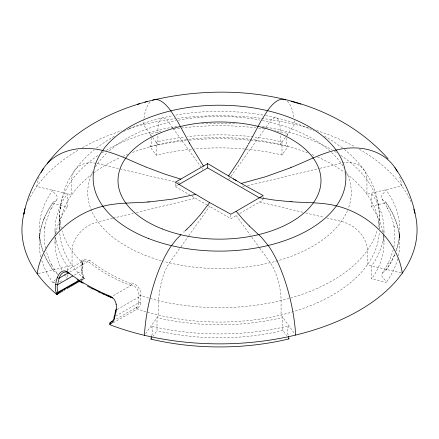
<?xml version="1.0" encoding="UTF-8"?>
<svg xmlns="http://www.w3.org/2000/svg" width="439" height="439" viewBox="0 0 439 439"><rect width="100%" height="100%" fill="white"/><g stroke="black" fill="none" stroke-linecap="round" stroke-linejoin="round"><path stroke-width="0.33" stroke-dasharray="2.19 1.65" d="M55.034 243.08L55.034 236.599M379.28 228.582C380.223 212.07 378.385 195.009 370.395 180.27C363.75 167.78 354.114 157.069 343.029 148.355M383.966 233.455L383.966 229.564M59.726 228.357C58.628 210.506 61.147 191.947 70.745 176.527C76.748 166.321 84.864 157.453 94.001 149.962M191.355 149.276A164.466 94.956 0 0 0 156.202 155.192L150.006 146.763L150.182 145.814L151.455 145.029L151.812 144.074L151.812 141.424L151.126 138.307M39.274 239.398L40.525 229.948L43.648 219.505M399.726 233.252L398.475 242.696L395.731 252.14M54.935 282.513L53.103 282.952L53.52 281.662L55.78 279.297M40.827 256.897A180.325 104.109 0 0 1 52.702 203.273C53.174 200.711 57.728 201.111 57.224 197.835C57.509 194.384 53.273 193.264 52.702 190.257A180.325 104.109 0 0 0 43.291 251.92M60.077 209.085L60.341 206.988M393.832 247.113L394.749 241L394.935 236.028L394.041 226.101L394.249 227.413L393.168 222.474L391.67 217.574L387.434 207.927L387.961 208.86L381.436 197.984L381.436 196.573L382.089 194.768L385.19 191.377L385.93 189.741A180.325 104.109 0 0 1 396.137 250.768M287.589 135.936L288.022 133.516A180.325 104.109 0 0 0 274.732 130.712M286.919 138.076L286.244 141.199L286.244 143.844L286.596 144.804L287.847 145.583L288.022 146.533L281.997 155A164.466 94.956 0 0 0 194.033 149.024M393.317 249.588L390.008 259.35L387.73 264.152L388.263 263.219L381.826 274.117L381.826 275.527L382.484 277.327L385.59 280.708L386.298 282.392L371.63 278.913L371.63 265.897A164.466 94.956 0 0 0 371.301 193.27L371.262 206.237A164.466 94.956 0 0 1 382.901 232.05M151.735 335.67L152.668 332.125L152.816 329.338L152.547 328.07L151.268 327.22L150.978 326.117A180.325 104.109 0 0 0 288.906 325.903L288.697 326.989L287.402 327.845L287.128 329.113L287.282 331.895L288.396 335.967M382.484 272.63L385.59 270.72L386.298 269.376A180.325 104.109 0 0 0 394.957 253.835M44.504 217.393L48.312 209.666L52.894 202.483M386.106 270.166L390.688 262.983L394.496 255.251M43.494 219.884L44.657 217.02M394.343 255.624L395.506 252.765M56.516 200.019L50.737 209.425L51.27 208.492L48.992 213.294L45.683 223.061L44.652 228L44.86 226.689L44.065 236.621L44.301 241.587L45.426 248.32M179.48 248.759L169.432 262.873A28.036 8.698 -76.7 0 0 158.781 300.737L158.781 315.153L145.66 333.591M180.912 246.74L188.446 236.155M188.803 235.65L209.612 206.407M228.834 179.392L229.937 177.844M231.035 176.297L265.529 127.815M265.897 127.299L269.568 122.141A28.036 8.698 -76.7 0 1 280.219 130.059L280.219 132.765M285.383 137.22L280.219 144.48L280.219 135.47M286.513 135.635L294.569 124.314A71.7 22.246 -76.7 0 0 294.19 119.869M152.86 336.488L157.003 330.666L157.003 317.649A164.466 94.956 0 0 0 282.798 317.457L282.881 330.452L286.7 335.731M96.432 147.998L106.886 140.628L114.985 135.86M136.77 308.606L137.451 308.211A1.454 1.021 60 0 0 135.975 307.673L115.194 319.669M175.315 183.486L175.315 186.602L177.559 185.307M66.838 270.408L83.8 260.607L82.499 262.385L82.664 262.034L82.329 270.067L82.993 274.759L84.425 278.743M69.516 272.175L88.184 261.397A1.608 1.081 -50.2 0 0 89.435 260.009A157.985 91.213 0 0 0 131.705 283.967A1.608 0.73 -68.9 0 1 130.855 285.591L112.554 296.155M74.306 275.105L81.884 270.726A1.52 0.878 0 0 0 82.115 269.656L82.115 263.96A10.86 4.527 71.1 0 1 82.203 262.599A159.796 92.256 0 0 1 61.932 230.744M80.244 279.687L83.86 277.733L84.321 278.875M80.375 280.011L83.531 278.194L83.394 277.865M81.182 280.373L84.019 278.732A159.796 92.256 0 0 1 59.753 232.061M81.467 280.548L84.398 278.858M207.268 205.051L230.821 218.649L237.345 214.88M239.689 213.53L263.197 199.959L262.006 199.273M117.218 309.49L138.576 297.159A1.542 0.889 0 0 1 140.425 297.011A10.81 7.661 44.7 0 0 140.293 295.524A159.796 92.256 0 0 0 377.403 229.564M115.748 316.031L138.576 302.855A1.542 0.889 0 0 1 140.425 302.707L140.425 297.011M135.761 307.794L135.975 307.673A9.598 6.87 43.6 0 0 138.664 302.883M113.333 322.736L137.27 308.919A159.796 92.256 0 0 0 379.269 231.523M128.846 129.071C142.812 122.909 157.557 118.601 172.543 115.753M123.578 131.459L130.136 128.484M150.006 146.763L150.094 146.741A180.325 104.109 0 0 1 186.855 140.442M112.56 218.293L97.913 221.827A28.036 21.121 -35.9 0 0 72.045 250.954L72.045 265.37L38.204 273.53M113.169 218.145L133.308 213.294M136.359 212.558L195.542 198.285M242.471 186.97L244.342 186.52M247.464 185.768L319.241 168.461M319.861 168.307L341.087 163.193A28.036 21.121 -35.9 0 1 366.955 179.847L366.955 194.263L401.789 185.862A71.7 54.024 -35.9 0 0 399.649 177.005M59.506 281.41L62.25 280.746M371.301 206.286L385.93 202.758A180.325 104.109 0 0 1 398.436 255.723M282.881 330.452L282.798 330.474A164.466 94.956 0 0 1 157.003 330.666M175.704 115.144C201.978 110.518 228.982 110.09 255.388 113.877M261.792 114.897L262.462 114.996L254.829 113.794M265.628 115.594C282.266 118.684 298.608 123.617 313.962 130.778M174.426 181.817L97.623 163.604A28.036 21.171 35.4 0 0 71.689 180.341L71.689 194.757L36.766 186.476A71.7 54.156 35.4 0 1 39.12 177.043M177.68 182.591L180.281 183.206M259.619 202.022L303.053 212.322M305.61 212.931L324.13 217.327M326.687 217.931L341.377 221.415A28.036 21.171 35.4 0 1 367.311 250.455L367.311 264.871L401.235 272.921M52.702 203.273L67.37 206.753A164.466 94.956 0 0 0 55.78 233.778M324.575 136.167L331.522 140.25L342.546 147.965M175.315 186.602L189.763 194.949M192.073 196.282L206.681 204.717M382.089 199.471L385.48 201.622L388.91 206.676L392.949 213.969L397.026 224.296L399.331 235.134M57.564 274.666L56.911 273.179L53.52 271.028L51.643 268.361L47.297 261.128L43.878 253.731M172.703 127.815L168.724 122.311A28.036 8.824 76.4 0 0 157.919 130.268L157.919 132.973M173.065 128.32L200.936 166.847M202.022 168.346L202.747 169.35M236.177 215.56L250.384 235.205M251.805 237.17L259.262 247.481M259.619 247.969L270.276 262.703A28.036 8.824 76.4 0 1 281.081 300.528L281.081 314.944L294.388 333.338M152.3 136.913L143.366 124.572A71.7 22.565 76.4 0 1 143.751 120.121M152.679 137.445L157.919 144.683L157.919 134.773M287.847 337.317L288.231 337.843M53.103 282.952L53.07 282.903A180.325 104.109 0 0 1 41.645 260.003M56.911 273.179L51.039 263.79L51.566 264.722L49.245 259.926L46.018 250.784M385.7 201.918L385.897 202.708M53.3 270.726L53.103 269.936A180.325 104.109 0 0 1 44.262 254.373M43.263 252.107L40.651 243.299L39.307 233.806M150.445 136.167L150.094 133.725A180.325 104.109 0 0 1 162.682 131.009M59.704 215.67L59.742 231.139M383.966 236.045L383.966 242.58M281.997 155L281.997 141.984A164.466 94.956 0 0 0 187.343 136.694M263.197 196.826L263.197 198.708M230.821 214.841L230.821 218.649M156.119 155.214L156.202 142.176A164.466 94.956 0 0 1 184.682 137.012M138.576 302.855L138.576 297.159A9.433 6.739 43.8 0 0 138.455 295.87A1.536 0.774 -9.4 0 1 140.299 295.524M81.956 263.855A9.482 3.863 71.6 0 0 81.895 265.041L81.884 270.726M67.738 270.479L67.699 266.358A164.466 94.956 0 0 1 55.572 237.51M67.738 274.545L67.738 277.799M67.37 206.753L67.37 193.736A164.466 94.956 0 0 0 55.204 234.13M55.034 230.063L55.034 235.946M346.212 171.644A131.76 76.073 0 0 1 348.39 208.305M347.469 210.632A131.76 76.073 0 0 1 163.747 261.435M161.256 260.744A131.76 76.073 0 0 1 92.865 171.501M95.4 166.952A131.76 76.073 0 0 1 106.957 152.953M109.256 150.846A131.76 76.073 0 0 1 175.809 120.741M178.421 120.231A131.76 76.073 0 0 1 259.85 120.094M262.467 120.593A131.76 76.073 0 0 1 329.793 150.89M331.643 152.574A131.76 76.073 0 0 1 344.368 168.225M59.704 230.085A159.796 92.256 0 0 1 120.204 157.53M122.684 156.421A159.796 92.256 0 0 1 127.595 154.341M132.49 152.432A159.796 92.256 0 0 1 307.58 152.838M311.849 154.523A159.796 92.256 0 0 1 314.944 155.823M317.441 156.921A159.796 92.256 0 0 1 344.439 172.297M346.503 173.822A159.796 92.256 0 0 1 379.285 228.889M340.708 155.28A159.796 92.256 0 0 1 378.034 226.958M61.235 228.143A159.796 92.256 0 0 1 98.775 154.956M102.128 152.794A159.796 92.256 0 0 1 103.845 151.735M106.178 150.352A159.796 92.256 0 0 1 177.021 126.459M201.896 123.705A159.796 92.256 0 0 1 236.835 123.688M262.423 126.531A159.796 92.256 0 0 1 332.164 149.973M334.513 151.351A159.796 92.256 0 0 1 336.806 152.756M82.192 262.588A1.52 1.037 6.5 0 1 81.945 263.844M80.891 261.315A10.915 6.64 50.4 0 1 89.353 260.892M383.428 235.139A164.466 94.956 0 0 1 371.63 278.913M67.699 279.374A164.466 94.956 0 0 1 63.836 273.481M61.921 270.023A164.466 94.956 0 0 1 55.341 236.989M397.679 258.834A180.325 104.109 0 0 1 386.298 282.392M189.505 140.173A180.325 104.109 0 0 1 288.022 146.533M173.701 129.121A180.325 104.109 0 0 1 255.838 127.842M258.478 128.166A180.325 104.109 0 0 1 265.677 129.176M28.628 200.409A197.55 114.052 0 0 1 78.828 149.737M82.312 147.745A197.55 114.052 0 0 1 121.504 130.784M129.302 128.342A197.55 114.052 0 0 1 174.788 118.722M177.422 118.376A197.55 114.052 0 0 1 310.642 128.627M316.492 130.454A197.55 114.052 0 0 1 355.266 146.961M359.36 149.265A197.55 114.052 0 0 1 410.959 201.71M143.981 118.278A71.7 22.565 76.4 0 1 150.736 101.409M287.298 101.179A71.7 22.246 -76.7 0 1 293.96 118.025M131.7 282.886A10.931 8.824 64.9 0 1 140.919 295.683M130.877 284.521A9.735 7.886 63.4 0 1 138.971 296.012M130.86 285.586A159.505 92.091 0 0 1 88.19 261.392M80.76 262.703A9.713 5.85 50.7 0 1 88.135 262.143M82.115 263.96A1.52 0.878 0 0 1 81.884 265.035M83.136 278.052A9.625 4.363 71 0 1 81.643 270.495M140.524 302.74A10.959 7.776 44.6 0 1 137.423 308.173M136.008 307.739A1.509 0.285 57.7 0 1 136.759 308.447M83.608 278.052A10.98 5.065 70.4 0 1 81.852 269.409M83.41 278.271A1.504 0.423 31.2 0 1 83.75 278.518M399.523 236.978L399.243 234.431L399.693 238.843L399.523 236.978"/><path stroke-width="0.66" d="M288.555 336.477L288.906 338.919A180.325 104.109 0 0 1 150.978 339.133L151.411 336.708M116.099 308.996L115.852 310.093M114.392 316.091L114.228 316.909A1.202 0.494 11.3 0 0 114.453 317.726C116.878 310.817 118.486 300.111 110.348 296.237A188.501 108.828 0 0 1 67.518 271.889C60.11 267.472 55.934 278.765 55.802 284.362A1.207 0.499 11.2 0 0 57.635 284.73C58.617 279.978 59.627 271.889 66.053 271.911M23.876 213.914C27.015 197.468 34.187 181.971 43.648 168.225M23.832 214.045L24.985 208.514M114.48 315.679L114.755 314.445M114.947 313.622L115.248 312.381M115.353 311.97L115.682 310.724M248.853 143.531L249.028 143.207M249.336 142.653L260.909 121.137L267.51 110.688A71.7 22.246 -76.7 0 1 285.432 99.949M248.781 143.657L248.441 144.277M247.953 145.161L238.443 161.245L228.467 176.088M150.978 339.133L151.356 338.601M236.094 211.335L230.821 214.205L209.612 202.577L200.113 215.033L191.245 224.933M47.407 163.292C70.245 133.604 104.339 114.316 139.783 103.659M190.998 225.185L190.559 225.624M190.46 225.723L189.983 226.195M189.593 226.579L186.981 229.114M186.888 229.202L185.17 230.837M184.182 231.765L183.881 232.044M180.939 234.75L176.149 239.678L171.49 245.631A71.7 22.246 -76.7 0 0 144.431 335.314M57.279 294.514L58.25 292.906A2.875 1.004 -60 0 0 58.316 292.747L78.8 280.922M110.31 322.495C109.437 322.599 108.532 325.458 110.623 323.867A11.968 8.978 66.3 0 0 114.694 317.847M249.385 226.047L242.613 218.957L236.177 211.291L263.197 195.574L241.225 183.453L207.702 163.61L175.315 182.234L209.612 202.577M178.684 184.66L207.691 167.912L259.636 197.901M67.705 273.217L59.199 278.134A1.213 0.406 15.3 0 1 57.388 277.657M57.635 284.73L72.792 275.977M57.021 294.596L56.477 293.071L78.669 280.598M61.301 291.847L56.757 294.47A197.55 114.052 0 0 1 24.644 211.038M61.872 291.523L63.007 290.865M64.143 290.212L65.279 289.553M66.98 288.571L68.116 287.913M68.687 287.589L70.388 286.601M70.959 286.277L76.638 282.996M77.204 282.667L78.91 281.684M110.447 322.407L112.263 321.364M291.326 167.369L291.732 167.199M291.946 167.111C306.581 161.267 320.635 153.606 336.087 150.05A71.7 54.024 -35.9 0 1 397.46 171.923M290.634 167.654L290.953 167.522M290.58 167.676L289.186 168.247M288.944 168.346L265.502 176.774L241.225 183.453M144.859 102.177C227.182 80.2 328.833 92.294 388.109 158.803M137.259 104.4L147.147 101.502M195.542 194.455L172.417 199.136L150.056 201.836M149.814 201.852L149.342 201.891M148.42 201.956L149.222 201.896M148.366 201.956L148.047 201.978M147.169 202.039L147.987 201.984M147.054 202.05C132.331 203.186 117.323 202.544 102.913 206.27A71.7 54.024 -35.9 0 0 37.211 273.771M291.639 201.77L292.006 201.797M291.469 201.759L290.953 201.726M292.122 201.803C306.877 202.895 321.919 202.198 336.367 205.88A71.7 54.156 35.4 0 1 402.234 273.157M290.925 201.726L289.356 201.616M289.114 201.6L273.963 200.03L259.619 197.753M66.322 271.955L67.348 272.301M180.934 179.167L165.037 174.201L148.223 167.907M300.847 104.125L290.964 101.261M147.027 167.418L147.471 167.599M146.994 167.402C132.282 161.601 118.157 153.952 102.633 150.44A71.7 54.156 35.4 0 0 41.107 172.522M110.458 297.225L98.528 291.908M111.303 297.302L110.891 297.121A1.081 0.51 -67.7 0 1 110.348 296.237M111.511 297.401L112.203 297.812M67.507 272.383L67.82 272.564M87.377 286.052L92.854 289.043M207.691 163.599L207.691 167.912M77.066 279.709L82.115 282.941M112.302 297.878L112.582 298.081M68.199 272.833L68.275 272.888A187.563 108.29 0 0 0 69.307 273.695M249.27 225.937L261.496 237.4L268.191 245.472A71.7 22.565 76.4 0 1 295.634 335.061M288.61 338.37L288.994 338.897M394.924 167.632C404.544 181.367 411.727 196.913 415.058 213.387M203.471 166.156L189.73 143.63M152.629 100.169A71.7 22.565 76.4 0 1 170.809 110.847L177.504 121.279L189.368 142.977M189.319 142.889L189.632 143.454M58.305 292.753L58.189 292.418M116.055 304.029L116.121 304.403M413.774 209.123A197.55 114.052 0 0 1 328.191 325.058A197.55 114.052 0 0 1 109.915 324.712M233.504 178.997A21.862 12.621 0 0 1 236.292 180.61M68.275 272.888A1.081 0.713 -51.8 0 1 67.518 271.889M110.623 323.867A1.295 0.851 60 0 1 110.683 322.275M114.436 317.013A10.547 8.05 66.6 0 1 110.699 322.314M110.266 296.863A187.563 108.29 0 0 1 106.545 295.282M104.098 294.196A187.563 108.29 0 0 1 102.885 293.647M99.302 291.962A187.563 108.29 0 0 1 92.124 288.319M83.223 283.237A187.563 108.29 0 0 1 79.212 280.708M58.041 292.495A10.531 7.233 77.3 0 1 57.471 284.626M116.044 311.01A1.202 0.406 15.4 0 1 115.72 310.324M56.313 293.153A11.957 8.204 75.6 0 1 55.627 284.252M148.239 238.399A126.344 72.945 0 0 0 345.488 183.672A126.344 72.945 0 0 0 164.773 112.411A126.344 72.945 0 0 0 148.239 238.399M162.26 228.938A101.486 58.59 0 0 0 320.695 184.978A101.486 58.59 0 0 0 175.54 127.744A101.486 58.59 0 0 0 162.26 228.938"/></g></svg>
